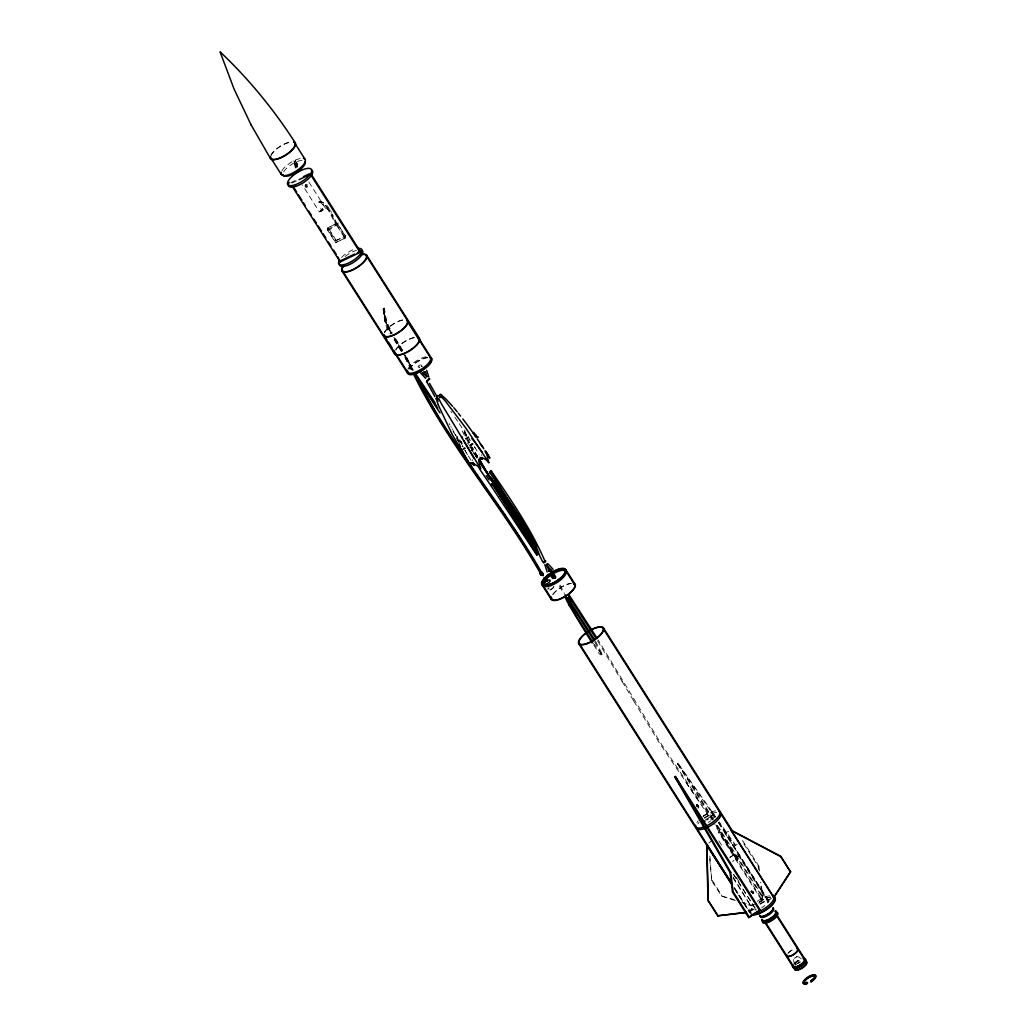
<?xml version="1.0" encoding="UTF-8"?>
<svg xmlns="http://www.w3.org/2000/svg" width="1036" height="1036" viewBox="0 0 1036 1036"><rect width="100%" height="100%" fill="white"/><g stroke="black" fill="none" stroke-linecap="round" stroke-linejoin="round"><path stroke-width="0.75" stroke-dasharray="5 3.75" d="M319.36 202.344C317.456 201.722 323.815 200.893 324.682 204.908M319.282 202.072C318.466 200.518 326.379 202.655 329.176 208.767M383.32 310.23L383.152 308.56L384.317 308.106M384.11 308.055C382.763 311.007 384.123 308.974 384.045 309.906M384.11 310.502L383.76 308.456L384.201 309.453M305.633 185.224C307.783 187.438 307.783 182.634 305.659 184.641M320.383 210.217C320.966 213.248 324.113 208.883 321.976 207.99C319.127 208.391 320.642 209.518 322.209 210.658M696.788 806.112L697.228 806.72M751.916 892.216L752.732 893.511A1.878 1.735 -56.1 0 0 751.061 890.895M795.052 964.14C790.533 958.041 798.005 953.224 801.631 959.867M318.609 202.292C319.554 198.77 324.074 204.455 325.278 205.478M383.631 309.855C382.97 304.325 383.747 328.865 390.714 333.916M383.113 310.217C384.537 302.305 386.609 332.893 392.022 333.307M384.239 309.673L384.498 308.482L386.117 320.435L392.165 332.88M305.594 184.835C303.276 187.568 308.469 188.824 307.446 185.185M307.122 186.907L306.371 185.91L305.309 186.415M320.681 208.56L321.497 209.57M295.739 167.78L296.179 165.41M295.92 168.078L295.869 162.289M297.06 167.003L297.474 164.789M297.306 167.003L297.669 165.087M308.819 181.96L325.796 208.676L319.308 211.784L302.37 184.913M319.308 211.784L325.796 208.676M718.712 832.711L719.929 829.305L719.36 832.4L762.146 899.753L761.499 900.064L718.712 832.711L719.36 832.4M770.201 899.235L767.857 900.362L725.058 832.996L728.645 830.963M761.499 900.064L762.082 896.969L760.269 882.555M762.146 899.753L762.729 896.658L760.916 882.245M767.857 900.362L725.122 832.659M697.215 806.047L696.788 806.785M464.814 429.992L464.931 431.882M322.52 209L321.328 209.622M697.422 806.707L697.021 805.594L697.487 806.772A1.502 1.386 -56.1 0 0 696.671 804.868M752.395 893.2L752.408 892.423M601.579 654.221L593.537 643.343M602.097 654.312C599.494 657.925 594.936 644.703 592.955 644.301M737.308 859.802L737.8 859.53A2.797 0.997 -32.4 0 1 737.684 860.217L714.413 824.578M337.166 224.164L336.091 224.929M411.124 369.71L404.959 356.993M411.357 369.179L412.794 370.512M411.59 368.505L412.496 368.803L406.267 356.384M735.301 900.556L721.509 896.049L711.693 880.613L709.789 855.037M721.509 896.049L734.148 899.611M459.971 443.032L461.111 441.724M383.501 309.116L383.877 309.22M411.719 369.256L412.263 369.088M411.59 369.658L412.419 368.661M459.738 442.113C460.787 439.471 463.817 444.612 461.072 444.211M751.126 892.125L752.369 892.164M411.409 369.14L409.777 364.983M708.792 842.993L712.017 840.597M749.442 911.952L755.076 908.106L749.442 911.952L734.032 887.697M696.723 805.736L697.914 806.707A1.878 1.735 -56.1 0 0 696.658 804.48M458.637 441.569L460.437 441.09M718.544 822.183L735.068 845.674L739.717 842.566M383.709 309.078L383.773 309.609M465.164 438.629L468.816 436.674M465.462 439.109L469.062 437.192M411.383 369.8L404.817 357.42M411.94 369.528L411.447 368.933M293.771 160.865L296.231 164.711C299.611 162.976 296.982 168.013 296.076 164.802M290.727 182.724L297.811 179.332M291.958 183.074L297.617 180.355M713.273 820.162L677.233 763.415L677.881 763.105L715.513 816.64M725.058 832.996L728.58 831.312M735.068 845.674L735.715 845.363L719.191 821.872M758.248 866.536L758.896 866.225L742.683 840.701L742.035 841.012L758.248 866.536L758.65 869.735M767.922 900.025L771.444 898.329M383.799 309.272L383.967 310.929M751.126 891.918L752.123 892.333M754.609 904.454L751.022 905.114L741.815 902.11M753.03 905.127L750.634 905.568L742.967 903.068M737.321 860.54L737.243 860.515A2.797 0.997 -32.4 0 1 737.321 859.789M383.359 309.544L384.77 320.992L390.87 333.488M383.929 309.324L384.887 318.492M383.825 309.932L384.084 311.927M464.918 431.805L464.555 433.061L466.589 437.801A96.659 59.907 40 0 0 468.79 441.932L469.217 442.709M696.736 805.36L697.461 805.749M474.099 453.846L477.79 455.698M320.072 202.033L328.399 210.179L335.988 224.903L333.372 218.285M325.149 205.257L325.822 206.034M325.705 205.827L326.405 206.656M383.242 309.026L383.242 309.673M326.301 206.449L331.947 215.048M326.884 207.083L331.624 214.348M751.942 892.048L751.113 891.841A1.878 1.735 -56.1 0 1 753.703 893.692M468.945 438.914L470.085 440.546M677.233 763.415L714.866 816.951M471.458 450.181L472.04 451.023M450.854 411.37L451.838 412.807M698.471 800.647L659.906 743.706L633.786 701.1M686.052 782.646L711.227 819.593M469.813 447.138L470.396 447.979M329.681 209.453L330.199 210.204M454.817 417.145L458.223 422.17M473.789 453.587L474.371 454.441M467.482 442.89L468.479 444.379M459.207 423.633L470.189 440.235M474.488 446.943L475.666 448.692M471.548 449.676L472.131 450.543M475.472 456.073L475.99 456.837M472.714 451.411L473.297 452.279M476.495 457.601L477.013 458.365M712.483 819.89L660.489 742.76L598.122 639.885M473.866 453.159L477.583 458.78M470.046 446.723L473.335 451.748M796.813 956.798L794.288 958.339M715.734 824.876L737.813 859.556M337.27 224.19L332.323 214.051M336.648 224.605L333.022 217.482M473.905 452.602L477.57 458.262M474.384 446.749L479.176 454.234M703.276 816.031A7.77 2.771 -32.4 0 1 712.833 812.936L715.397 816.977M718.829 822.377L769.476 902.084M712.289 813.234L714.866 817.287M718.298 822.688L768.932 902.395M737.969 854.855L768.207 902.447M295.066 160.243L297.526 164.089M296.309 162.51L297.669 164.957M677.881 763.105L713.933 819.852M717.365 825.252L762.729 896.658L762.082 896.969L716.718 825.562M294.988 163.299L296.361 165.54M421.289 365.009L422.235 366.498A1.878 0.673 -32.4 0 0 421.134 366.498M718.867 840.908L722.286 846.295M736.246 877.375L739.691 882.814M733.682 874.423L755.076 908.106M733.41 874.229L756.591 910.696M733.048 876.832L750.634 905.568L732.659 877.285M734.563 887.839L751.022 913.752M734.304 887.839L749.714 912.094M734.032 888.098L749.637 912.651M712.082 880.16L721.885 895.596M723.892 839.186L737.166 860.256M471.03 460.295L464.633 450.038M477.7 457.536L470.797 446.399M412.522 368.674L413.429 370.15M597.526 640.818L622.286 681.649M453.03 431.209L459.492 441.724M477.713 457.018L471.561 446.814M595.363 641.012L602.162 653.845M594.768 641.957L601.515 654.661M462.25 446.14L462.742 446.969M402.693 350.427L394.522 336.881M402.551 350.854L394.366 337.309M400.906 348.847L394.975 339.044M402.046 350.738L393.719 337.619M400.751 349.261L401.903 351.165M401.398 351.036L394.327 339.355M401.243 351.463L393.071 337.93M468.738 443.019L467.767 441.401A96.659 28.542 64.4 0 1 465.229 437.088L461.823 430.238L464.063 432.426A67.198 19.852 64.4 0 1 468.932 438.953M477.777 456.643L472.17 447.125M393.861 337.192L394.975 339.057M622.053 681.39L634.019 701.359M404.985 354.921L412.38 369.114M404.493 354.804L405.62 356.695M404.338 355.231L409.362 363.96M458.793 440.326L459.673 441.841M330.639 210.904L331.52 212.458M457.964 438.927L454.623 433.203M405.607 356.682L409.971 364.581M454.079 432.245L453.082 430.497M467.495 454.765L466.109 452.305M390.352 331.119L391.517 333.191M391.375 333.618L389.083 329.5M452.162 428.865L452.615 429.668M450.867 426.534L451.295 427.311M449.184 423.491L450.025 425.032M407.925 360.645L409 362.6M407.783 361.072L408.844 363.027M465.773 451.696L465.125 450.505M390.352 331.131L385.068 319.528M469.787 442.825L468.92 441.194A96.659 88.461 -62.3 0 1 466.77 436.791L465.047 432.297M560.062 584.99L564.361 593.356M559.479 585.936L562.496 591.66M388.06 327.531L389.096 329.526M411.59 368.57L409.479 363.558M463.027 446.516L462.496 445.467M387.037 325.433L388.073 327.57M331.986 215.074L332.711 216.705M409.337 363.986L409.816 365.009M383.993 311.732L384.654 318.764L387.063 325.485M332.66 216.666L333.061 217.521M385.47 320.746L386.247 322.869M385.327 321.173L386.091 323.297M472.403 459.699L472.623 460.567M385.146 319.632L384.511 315.993M457.808 439.031L457.407 436.324M296.425 165.812L296.62 167.029M294.574 162.911L295.441 168.389M481.546 454.739L481.675 455.581M296.063 162.639L296.659 166.641M294.768 163.261L295.364 167.275M758.896 866.225L759.505 871.03M384.745 318.933L384.421 314.84M709.699 858.624L711.693 880.613M384.136 311.305L384.278 314.361M384.33 313.714L384.356 315.501M751.048 891.491A1.878 1.735 -56.1 0 1 753.47 893.524M751.048 891.102A1.878 1.735 -56.1 0 1 753.017 893.537M751.048 891.271A1.502 1.386 -56.1 0 1 752.382 893.369M696.775 804.622A1.878 1.735 -56.1 0 1 697.979 807.355M696.736 805.089A1.878 1.735 -56.1 0 1 698.031 808.339M729.771 857.394A7.058 2.525 -32.4 0 1 738.474 854.583A7.058 2.525 -32.4 0 1 733.112 861.123M729.991 857.484A6.501 2.318 -32.4 0 1 738.072 854.972A6.501 2.318 -32.4 0 1 732.543 861.201M794.534 963.506A7.524 2.681 -32.4 0 1 801.553 959.103M795.195 963.467A6.449 2.305 -32.4 0 1 801.709 959.543M793.9 963.687A7.524 2.681 -32.4 0 1 801.359 958.805M794.625 963.584A6.449 2.305 -32.4 0 1 801.527 959.245M795.907 964.658A6.501 2.318 -32.4 0 1 800.465 961.473M787.982 953.198A6.501 2.318 -32.4 0 1 793.939 949.17M797.824 963.635A5.206 1.852 -32.4 0 1 800.349 962.068M788.111 953.185A6.32 2.253 -32.4 0 1 793.887 949.261M696.904 822.506A14.115 5.038 -32.4 0 1 698.251 820.81M703.25 816.407A14.115 5.038 -32.4 0 1 716.368 810.774M704.648 818.233A7.809 2.784 -32.4 0 1 714.257 815.125A7.809 2.784 -32.4 0 1 708.339 822.351M697.85 823.983A14.115 5.038 -32.4 0 1 699.196 822.286M704.195 817.896A14.115 5.038 -32.4 0 1 717.3 812.25M705.581 819.709A7.809 2.784 -32.4 0 1 715.449 817.106M712.833 812.936A7.77 2.771 -32.4 0 1 706.94 820.123M702.965 816.562A7.148 2.551 -32.4 0 1 712.224 813.182A7.148 2.551 -32.4 0 1 706.902 819.89M755.011 910.255A8.935 3.186 -32.4 0 1 755.115 909.207M759.854 903.975A8.935 3.186 -32.4 0 1 769.165 900.452M756.254 910.178A7.77 2.771 -32.4 0 1 756.021 909.103M760.23 904.221A7.77 2.771 -32.4 0 1 769.165 901.605M552.939 594.081A14.115 5.038 -32.4 0 1 570.849 583.281M552.771 594.781A13.533 4.83 -32.4 0 1 571.419 583.54M461.901 444.185A67.198 41.66 40 0 1 459.427 438.824M458.598 441.841A67.198 61.5 -62.3 0 1 458.43 441.336M395.804 349.378A14.685 5.245 -32.4 0 1 416.045 337.179M395.739 350.038A14.115 5.038 -32.4 0 1 415.695 337.529M407.86 369.088A13.533 4.83 -32.4 0 1 427.518 356.604M409.181 369.101A13.533 4.83 -32.4 0 1 427.596 357.731M408.831 369.075A14.115 5.038 -32.4 0 1 427.35 357.433M384.395 332.167A14.115 5.038 -32.4 0 1 404.351 319.658M384.498 332.698A13.533 4.83 -32.4 0 1 393.991 323.737A13.533 4.83 -32.4 0 1 405.529 320.098M419.295 367.767A1.878 0.673 -32.4 0 1 419.606 367.443M419.528 366.873A1.878 0.673 -32.4 0 1 418.246 366.42A1.878 0.673 -32.4 0 1 420.927 364.853A1.878 0.673 -32.4 0 1 420.227 366.472M750.025 913.053A14.685 5.245 -32.4 0 1 753.651 906.37M759.194 901.89A14.685 5.245 -32.4 0 1 770.642 896.956M750.504 912.781A14.115 5.038 -32.4 0 1 754.001 906.345M759.323 902.045A14.115 5.038 -32.4 0 1 770.344 897.293M751.54 912.962A14.115 5.038 -32.4 0 1 753.055 904.868M757.225 901.359A14.115 5.038 -32.4 0 1 769.398 895.816M758.611 903.172A7.809 2.784 -32.4 0 1 768.311 900.167A7.809 2.784 -32.4 0 1 761.68 907.64M754.998 908.209A7.809 2.784 -32.4 0 1 754.985 907.924M553.949 586.635A3.768 1.347 -32.4 0 1 549.067 590.403M547.785 589.057A3.768 1.347 -32.4 0 1 548.821 587.917M553.47 586.622A3.199 1.14 -32.4 0 1 552.007 588.668A3.199 1.14 -32.4 0 1 548.963 590.131M548.044 589.225A3.199 1.14 -32.4 0 1 549.184 587.891M341.569 257.446A13.533 4.83 -32.4 0 1 354.61 249.171M345.092 256.565A13.533 4.83 -32.4 0 1 356.306 250.414M270.823 155.258A14.685 5.245 -32.4 0 1 291.492 141.751M271.056 155.607A14.103 5.038 -32.4 0 1 291.155 142.1M283.657 171.885A12.95 4.623 -32.4 0 1 301.929 160.386M281.87 170.823A14.103 5.038 -32.4 0 1 301.748 158.314M327.752 227.946L327.389 229.837L335.496 242.592L345.092 238.384L345.584 236.04L336.959 223.141L327.752 227.946L335.858 240.715L345.584 236.04L336.208 240.391L335.496 242.592L336.208 240.391L328.101 227.622C324.126 237.374 344.405 216.136 336.765 225.498L345.092 238.384L345.286 236.027L337.179 223.271L327.752 227.946M345.221 237.93L335.793 242.618L327.531 229.383L337.114 225.175L345.221 237.93M294.444 161.836L295.7 161.227L294.483 161.81M458.844 442.035L455.62 436.778L458.844 442.074M795.221 965.358L794.858 962.405L795.247 965.487"/><path stroke-width="1.5" d="M552.499 576.43L552.667 575.576M553.522 575.33L553.366 576.029M807.536 982.737L806.927 983.812A7.343 2.616 -32.4 0 1 804.894 980.134A7.343 2.616 -32.4 0 1 815.047 975.264A7.343 2.616 -32.4 0 1 811.136 981.817L812.302 980.121A4.571 1.632 -32.4 0 0 813.247 979.68L813.661 979.344A6.281 2.24 -32.4 0 0 813.558 975.951A6.281 2.24 -32.4 0 0 806.358 979.408A6.281 2.24 -32.4 0 0 804.83 983.578L804.596 983.112A6.281 2.24 -32.4 0 1 806.073 978.968A6.281 2.24 -32.4 0 1 813.273 975.511A6.281 2.24 -32.4 0 1 813.377 978.89L813.661 979.344M536.907 554.739L493.278 484.809M538.228 553.988L494.522 483.307M436.998 397.151L436.881 397.954M478.049 437.568L477.92 436.648M805.529 983.306L806.72 982.607M805.814 983.76L807.264 982.413L806.5 982.309A6.333 2.266 -32.4 0 0 805.995 982.568L804.855 983.086M806.785 982.75A6.333 2.266 -32.4 0 0 806.28 983.009L805.632 983.423L807.51 982.672M810.981 980.691L812.159 979.991L811.33 981.234M311.422 174.553L360.23 251.372L360.036 252.395L340.196 261.927L337.827 256.85M539.885 573.491C544.457 570.603 538.306 573.4 541.012 575.265L542.864 574.19L541.828 572.545M541.815 574.643L540.947 573.05L541.854 574.475M541.012 575.265L539.976 572.973M545.286 579.875L544.185 578.153M545.26 581.287L547.099 580.859L546.076 578.567C542.514 578.645 545.35 582.905 547.202 580.341M547.099 580.859L546.076 578.567M546.464 580.626L545.26 579.189M730.924 830.186L780.781 856.28L790.585 871.703L773.724 897.552L730.924 830.186L780.717 856.617L790.52 872.053M773.724 897.552L790.585 871.703M541.103 574.747L542.955 573.672L541.776 572.027M545.972 579.085L544.12 580.16L545.312 581.805M439.458 397.5L441.595 397.138A35.781 22.17 40 0 1 445.635 401.45L465.863 428.127L488.811 462.665L486.078 451.385L489.704 457.938L485.198 451.774M811.136 981.817L810.864 981.364A7.343 2.616 -32.4 0 0 814.762 974.811A7.343 2.616 -32.4 0 0 804.609 979.693A7.343 2.616 -32.4 0 0 806.591 983.41L805.878 983.85M813.364 978.916L812.988 979.201A4.571 1.632 -32.4 0 1 812.03 979.667L810.864 981.364M542.864 574.19L541.193 574.436L540.157 572.804M544.224 579.642L546.024 578.71M472.442 443.615L470.046 445.273M472.805 444.055L470.357 445.739M748.704 917.585L760.217 910.009L675.381 776.443L674.734 776.754L730.03 872.558L732.478 892.061L748.704 917.585L760.23 909.984M303.483 176.612L309.155 173.88M299.041 179.681L307.55 175.589M340.391 260.891L354.558 254.092M357.394 252.732L360.23 251.372M540.909 573.219L541.491 574.799M545.428 581.118C544.288 577.894 543.291 581.39 545.894 579.396M730.03 872.558L730.678 872.247L675.381 776.443M732.478 892.061L733.138 891.75L730.678 872.247M463.856 448.342L464.724 447.979M464.918 448.51L463.196 449.197M479.046 461.409L489.795 476.845A9.855 1.671 61.3 0 1 491.919 479.655A5.038 0.855 61.3 0 1 493.395 482.245L493.809 483.268L493.473 482.206A5.038 1.489 64.4 0 0 492.165 479.538A9.855 2.914 64.4 0 0 489.95 476.91L489.899 476.884A9.855 2.292 62.8 0 1 492.048 479.577A5.038 1.178 62.8 0 1 493.473 482.206L493.861 483.061M551.618 570.655L549.779 569.424L548.976 571.069M731.727 883.799L706.643 844.586L708.002 900.362L717.806 915.798L746.283 912.34M717.806 915.798L746.542 912.483M479.176 459.893L490.533 478.282A13.61 3.173 62.8 0 0 492.799 482.219L493.796 483.268L492.735 482.219A13.61 4.014 64.4 0 1 490.365 478.347L479.215 459.013M422.222 372.921L424.087 373.854L424.579 371.756M475.045 434.939L475.938 435.172M489.627 472.17C506.695 499.093 529.241 525.744 540.041 556.591C541.349 557.951 542.799 565.034 544.819 561.978A4.286 1.528 -32.4 0 0 544.949 561.124C531.287 529.435 510.748 499.365 490.883 470.474C503.224 494.858 523.543 520.642 537.14 546.244M536.13 548.122L494.094 483.89M467.599 460.593C466.161 462.703 471.989 467.521 473.348 470.085C465.617 458.689 475.563 463.74 480.639 468.738C476.884 459.621 481.507 453.664 488.811 462.665M538.098 553.587L491.97 483.877L490.896 484.576A4.286 1.528 -32.4 0 0 490.766 485.431L537.024 555.309M708.002 900.362L718.077 915.941M426.754 381.675L427.79 380.937A4.286 1.528 -32.4 0 0 427.92 380.082L426.793 380.704A4.286 1.528 -32.4 0 0 426.664 381.546L434.926 396.736M544.923 561.072L545.622 560.787A4.286 1.528 -32.4 0 1 545.48 561.641L544.353 562.25A4.286 1.528 -32.4 0 1 544.496 561.395L543.874 561.641A4.286 1.528 -32.4 0 0 543.693 562.587L543.758 562.678M470.862 462.678L474.229 465.371L473.18 462.419M423.517 372.649L423.465 371.963M480.031 457.329L482.4 459.285L481.999 457.381M441.323 395.066L441.88 395.648A35.781 32.738 -62.3 0 1 446.05 399.21L452.68 406.358M423.53 373.569L426.806 376.793M479.046 460.554L489.795 477.026A9.855 1.036 59.9 0 1 491.789 479.72L493.745 483.113L492.851 482.167A13.61 2.305 61.3 0 1 490.442 478.295L489.588 476.728L490.494 478.282A13.61 1.425 59.9 0 0 492.916 482.154M547.643 563.532L553.082 569.295M546.399 565.047L551.851 570.81M569.191 595.13L597.293 638.526M568.635 596.127L595.868 638.124M489.808 476.936L491.543 479.616M550.569 571.134L549.805 570.512L550.129 571.121M537.011 546.36L495.26 482.271M453.807 407.679L457.2 411.81M438.293 404.959A35.781 32.738 -62.3 0 1 436.674 399.495L436.285 398.899M491.297 479.5L493.667 483.164L479.111 461.085M458.326 413.222L460.58 416.071M480.367 443.926L482.957 447.332M462.781 418.907L466.058 423.219M549.119 571.354L546.477 564.128M425.576 378.308L420.668 372.908M466.64 423.983L472.416 431.986M436.376 399.028L436.428 399.093A1.696 0.868 5.3 0 1 436.609 398.679M416.873 378.464L413.96 373.361C448.834 444.807 502.188 504.493 541.271 573.348M482.31 484.019L505.633 516.342M421.251 383.825L430.73 397.682M429.746 396.231L435.703 405.115M427.92 393.732L428.826 394.988M482.077 452.059L474.488 441.841A67.198 41.66 40 0 0 471.872 438.616M473.038 432.828L475.589 436.454L472.973 432.737M475.472 436.324L476.314 437.542M473.698 432.284L476.858 436.907M493.265 482.569L493.706 483.139L492.178 480.859M486.298 475.641L489.16 479.823M477.272 438.927L483.773 448.756M435.703 405.076L437.736 408.119M431.649 398.925L433.54 401.761M295.415 143.072C274.035 109.79 248.834 78.969 220.046 51.8L233.994 88.876L251.1 124.929M479.15 468.376L490.831 485.521L491.893 484.809A4.286 1.528 -32.4 0 0 492.022 483.967L491.996 483.916M440.002 412.846L415.876 376.793M492.955 482.09L493.706 483.19M592.657 642.048L575.615 615.177L564.983 594.638M592.074 642.993L569.282 605.581M421.251 383.89L416.511 376.431M485.055 450.712L489.704 457.938M435.133 402.913L416.2 374.605M366.485 254.947L419.282 338.047M603.276 627.661L732.4 830.885M773.128 894.987L774.863 897.72M294.846 143.227L305.115 159.389M365.967 255.206L431.688 358.573M565.773 569.632A14.115 5.038 -32.4 0 1 549.637 584.667A14.115 5.038 -32.4 0 1 545.855 576.741A14.115 5.038 -32.4 0 1 565.773 569.632L575.174 584.421M602.758 627.92L773.788 897.202M408.093 322.52L431.183 358.87M565.242 569.865L574.669 584.705M310.373 174.229L360.036 252.395M776.469 914.412L806.707 962.004M776.845 916.057L806.228 962.289M492.23 480.821L493.227 482.336M674.734 776.754L759.569 910.32M765.241 921.962L795.48 969.554M764.749 922.247L794.988 969.838M541.647 572.714L543.214 575.524M545.583 579.033L546.93 581.028M541.828 573.789L542.89 575.679M544.159 578.321L545.247 580.043M543.861 578.308L544.923 580.199M294.159 188.125L296.723 192.165M298.433 194.859L301.864 200.246M303.574 202.939L305.283 205.646M308.715 211.033L311.279 215.074M313.843 219.114L316.42 223.154M318.13 225.861L321.548 231.248M323.271 233.942L325.835 237.982M328.399 242.023L330.976 246.076M333.54 250.116L336.104 254.157M292.243 186.454L340.196 261.927M384.265 335.47L386.829 339.51M388.539 342.204L391.958 347.578M393.667 350.272L408.21 373.154M542.268 584.162L551.696 599.002M270.979 158.262L281.287 174.475M342.644 270.979L407.705 373.452M541.763 584.446L551.191 599.287M579.435 643.693L731.96 883.747M706.643 844.586L732.322 885.003M342.126 271.251L394.923 354.338M578.917 643.952L730.574 882.646M733.138 891.75L749.352 917.274M480.639 468.738L441.75 404.338A35.781 10.567 64.4 0 1 439.005 399.054M472.545 462.703L474.229 465.371M491.349 479.564L490.533 478.282M415.565 374.915L416.524 376.482M473.348 470.085L452.305 434.641L438.254 404.985M491.181 479.318L489.782 477.039M513.442 527.92L527.946 551.139M594.638 639.821L571.458 603.6L568.337 597.345M594.042 640.766L570.836 604.506L567.702 598.199M494.431 481.015L535.949 547.992M479.15 459.349L490.119 477.946M473.905 458.132L467.404 447.099M541.932 573.038C502.823 504.143 449.417 444.431 414.555 372.921M540.624 573.672C501.502 504.83 448.2 445.104 413.312 373.672M270.409 158.404L250.829 124.424M436.169 395.221L429.551 383.359M424.255 392.022L438.228 416.796M547.189 571.963L544.832 564.568M466.601 459.492L461.396 448.951M564.957 596.749L566.834 600.673M566.796 600.569L569.334 605.684M462.561 438.15L461.745 436.48M428.774 376.91L426.664 370.292M425.42 371.807L426.845 376.754M489.406 471.976L489.743 472.882M441.44 395.532L441.595 397.138M706.902 844.728L708.274 900.504M805.581 961.589A7.058 2.525 -32.4 0 1 802.084 968.129A7.058 2.525 -32.4 0 1 794.975 968.207M805.555 961.965A6.501 2.318 -32.4 0 1 802.447 967.65A6.501 2.318 -32.4 0 1 795.221 968.867M803.237 958.688A7.524 2.681 -32.4 0 1 804.609 962.068A7.524 2.681 -32.4 0 1 796.166 967.585A7.524 2.681 -32.4 0 1 793.11 965.306M803.807 959.336A6.449 2.305 -32.4 0 1 800.737 964.969A6.449 2.305 -32.4 0 1 793.576 966.174M803.547 958.339A7.524 2.681 -32.4 0 1 804.169 962.081A7.524 2.681 -32.4 0 1 795.777 967.339A7.524 2.681 -32.4 0 1 792.916 965.008M803.625 959.038A6.449 2.305 -32.4 0 1 800.543 964.671A6.449 2.305 -32.4 0 1 793.395 965.876M804.609 960.489A6.501 2.318 -32.4 0 1 801.255 966.329A6.501 2.318 -32.4 0 1 794.301 967.132M797.072 948.613A6.501 2.318 -32.4 0 1 793.472 954.622A6.501 2.318 -32.4 0 1 786.842 954.985M797.085 967.598A5.206 1.852 -32.4 0 1 796.425 967.637M797.215 948.808A6.32 2.253 -32.4 0 1 793.887 954.273A6.32 2.253 -32.4 0 1 786.92 955.658M718.595 811.033A14.115 5.038 -32.4 0 1 710.087 823.931A14.115 5.038 -32.4 0 1 695.609 825.278M719.541 812.522A14.115 5.038 -32.4 0 1 711.564 825.083A14.115 5.038 -32.4 0 1 696.49 827.311M705.115 821.043A7.77 2.771 -32.4 0 1 704.506 821.289M759.738 915.306A7.77 2.771 -32.4 0 0 767.041 914.684A7.77 2.771 -32.4 0 0 773.076 907.73A7.77 2.771 -32.4 0 1 767.054 914.71A7.77 2.771 -32.4 0 1 759.764 915.345M776.702 912.327A8.935 3.186 -32.4 0 1 771.419 920.784A8.935 3.186 -32.4 0 1 762.82 920.654M773.296 908.235A7.77 2.771 -32.4 0 1 768.893 914.814A7.77 2.771 -32.4 0 1 760.437 916.769M776.715 913.467A7.77 2.771 -32.4 0 1 771.457 920.266A7.77 2.771 -32.4 0 1 763.558 921.561M775.407 910.825A8.508 3.03 -32.4 0 1 770.732 918.518A8.508 3.03 -32.4 0 1 761.784 919.476M775.368 911.149A8.508 3.03 -32.4 0 1 771.729 918.401A8.508 3.03 -32.4 0 1 761.991 920.369M775.355 911.486A7.77 2.771 -32.4 0 1 770.965 918.051A7.77 2.771 -32.4 0 1 762.496 920.02M775.317 911.719A7.77 2.771 -32.4 0 1 771.535 918.22A7.77 2.771 -32.4 0 1 762.742 920.408M573.387 583.268A14.115 5.038 -32.4 0 1 565.578 596.296A14.115 5.038 -32.4 0 1 551.178 597.086M573.568 583.799A13.533 4.83 -32.4 0 1 565.41 596.166A13.533 4.83 -32.4 0 1 551.528 597.448M467.417 447.073A67.198 19.852 64.4 0 1 463.947 440.844M437.878 398.251A4.248 1.412 21.6 0 1 438.461 398.471M460.554 446.943A67.198 61.5 -62.3 0 1 459.349 443.965M441.582 395.402A3.781 0.881 89.1 0 1 441.66 395.61M438.111 401.308A35.781 22.17 40 0 1 436.959 397.979M436.428 398.808A3.781 1.942 42.5 0 1 436.208 398.484M439.575 396.037A35.781 10.567 64.4 0 1 440.663 397.345M440.17 394.392A1.696 1.412 74.9 0 1 441.53 394.755M439.484 395.273A4.248 2.616 71.7 0 1 439.627 394.897M438.435 395.881A4.248 3.794 33.6 0 1 438.875 395.985M436.765 397.151A1.696 1.632 57.7 0 1 437.852 395.506M362.276 254.183A14.685 5.245 -32.4 0 1 364.465 261.37A14.685 5.245 -32.4 0 1 347.034 271.898A14.685 5.245 -32.4 0 1 343.654 265.423M360.955 254.701A14.115 5.038 -32.4 0 1 364.555 260.865A14.115 5.038 -32.4 0 1 347.656 271.484A14.115 5.038 -32.4 0 1 344.056 265.333M417.702 337.27A14.685 5.245 -32.4 0 1 410.152 350.466A14.685 5.245 -32.4 0 1 394.457 352.266M417.935 337.788A14.115 5.038 -32.4 0 1 409.958 350.349A14.115 5.038 -32.4 0 1 394.884 352.59M429.785 357.07A13.533 4.83 -32.4 0 1 421.186 369.269A13.533 4.83 -32.4 0 1 407.303 370.953M430.471 358.145A13.533 4.83 -32.4 0 1 422.287 370.098A13.533 4.83 -32.4 0 1 407.99 372.429M430.536 357.614A14.115 5.038 -32.4 0 1 421.471 370.836A14.115 5.038 -32.4 0 1 407.692 371.251M406.578 319.917A14.115 5.038 -32.4 0 1 398.601 332.478A14.115 5.038 -32.4 0 1 383.527 334.719M407.006 320.849A13.533 4.83 -32.4 0 1 397.863 332.698A13.533 4.83 -32.4 0 1 384.084 334.952M773.283 896.943A14.685 5.245 -32.4 0 1 769.126 907.691A14.685 5.245 -32.4 0 1 751.411 914.607M773.516 897.461A14.115 5.038 -32.4 0 1 768.323 908.054A14.115 5.038 -32.4 0 1 751.851 914.27M773.478 896.593A14.115 5.038 -32.4 0 1 768.997 905.231A14.115 5.038 -32.4 0 1 755.089 912.781M358.119 248.368A13.533 4.83 -32.4 0 1 359.57 255.089A13.533 4.83 -32.4 0 1 344.081 264.646A13.533 4.83 -32.4 0 1 339.691 259.751M361.175 249.974A13.533 4.83 -32.4 0 1 353.742 262.225A13.533 4.83 -32.4 0 1 339.497 263.74M311.357 170.111A14.09 5.025 -32.4 0 1 301.178 183.968A14.09 5.025 -32.4 0 1 289.212 182.323M293.784 141.88A14.685 5.245 -32.4 0 1 285.716 155.167A14.685 5.245 -32.4 0 1 270.266 156.812M293.784 142.359A14.103 5.038 -32.4 0 1 285.612 154.999A14.103 5.038 -32.4 0 1 270.707 157.019M298.653 170.396A2.784 0.997 -32.4 0 1 295.83 173.064A2.784 0.997 -32.4 0 1 294.004 172.468M303.38 158.391A14.103 5.038 -32.4 0 1 295.752 171.328A14.103 5.038 -32.4 0 1 281.196 172.313M305.128 161.59A12.95 4.623 -32.4 0 1 295.325 172.999A12.95 4.623 -32.4 0 1 282.893 174.488M428.619 378.852L428.567 378.943A4.286 1.528 -32.4 0 0 428.386 379.823L429.474 379.357A4.286 1.528 -32.4 0 0 429.668 378.49L428.684 378.762M555.115 577.505L555.089 577.557A2.797 0.997 -32.4 0 0 554.946 578.243L555.413 578.062A2.797 0.997 -32.4 0 0 555.542 577.376L555.115 577.505M552.473 576.858A1.878 0.673 -32.4 0 0 554.61 574.85A1.878 0.673 -32.4 0 0 551.942 575.809A1.878 0.673 -32.4 0 0 552.473 576.858M553.418 578.334A1.878 0.673 -32.4 0 0 555.555 576.327A1.878 0.673 -32.4 0 0 552.887 577.298A1.878 0.673 -32.4 0 0 553.418 578.334M549.805 584.343A13.533 4.83 -32.4 0 0 565.28 569.942A13.533 4.83 -32.4 0 0 546.179 576.754A13.533 4.83 -32.4 0 0 549.805 584.343M586.816 643.757A14.685 5.245 -32.4 0 0 603.6 628.127A14.685 5.245 -32.4 0 0 582.867 635.521A14.685 5.245 -32.4 0 0 586.816 643.757M586.985 643.46A14.115 5.038 -32.4 0 0 603.107 628.425A14.115 5.038 -32.4 0 0 583.19 635.534A14.115 5.038 -32.4 0 0 586.985 643.46M545.855 584.291A3.768 1.347 -32.4 0 0 550.129 580.277A3.768 1.347 -32.4 0 0 544.806 582.206A3.768 1.347 -32.4 0 0 545.855 584.291M550.103 584.511A13.248 4.727 -32.4 0 0 565.242 570.409A13.248 4.727 -32.4 0 0 546.542 577.078A13.248 4.727 -32.4 0 0 550.103 584.511M550.789 585.599A13.248 4.727 -32.4 0 0 565.928 571.496A13.248 4.727 -32.4 0 0 547.228 578.166A13.248 4.727 -32.4 0 0 550.789 585.599M295.506 184.641A14.09 5.025 -32.4 0 0 311.603 169.645A14.09 5.025 -32.4 0 0 291.725 176.742A14.09 5.025 -32.4 0 0 295.506 184.641"/></g></svg>
